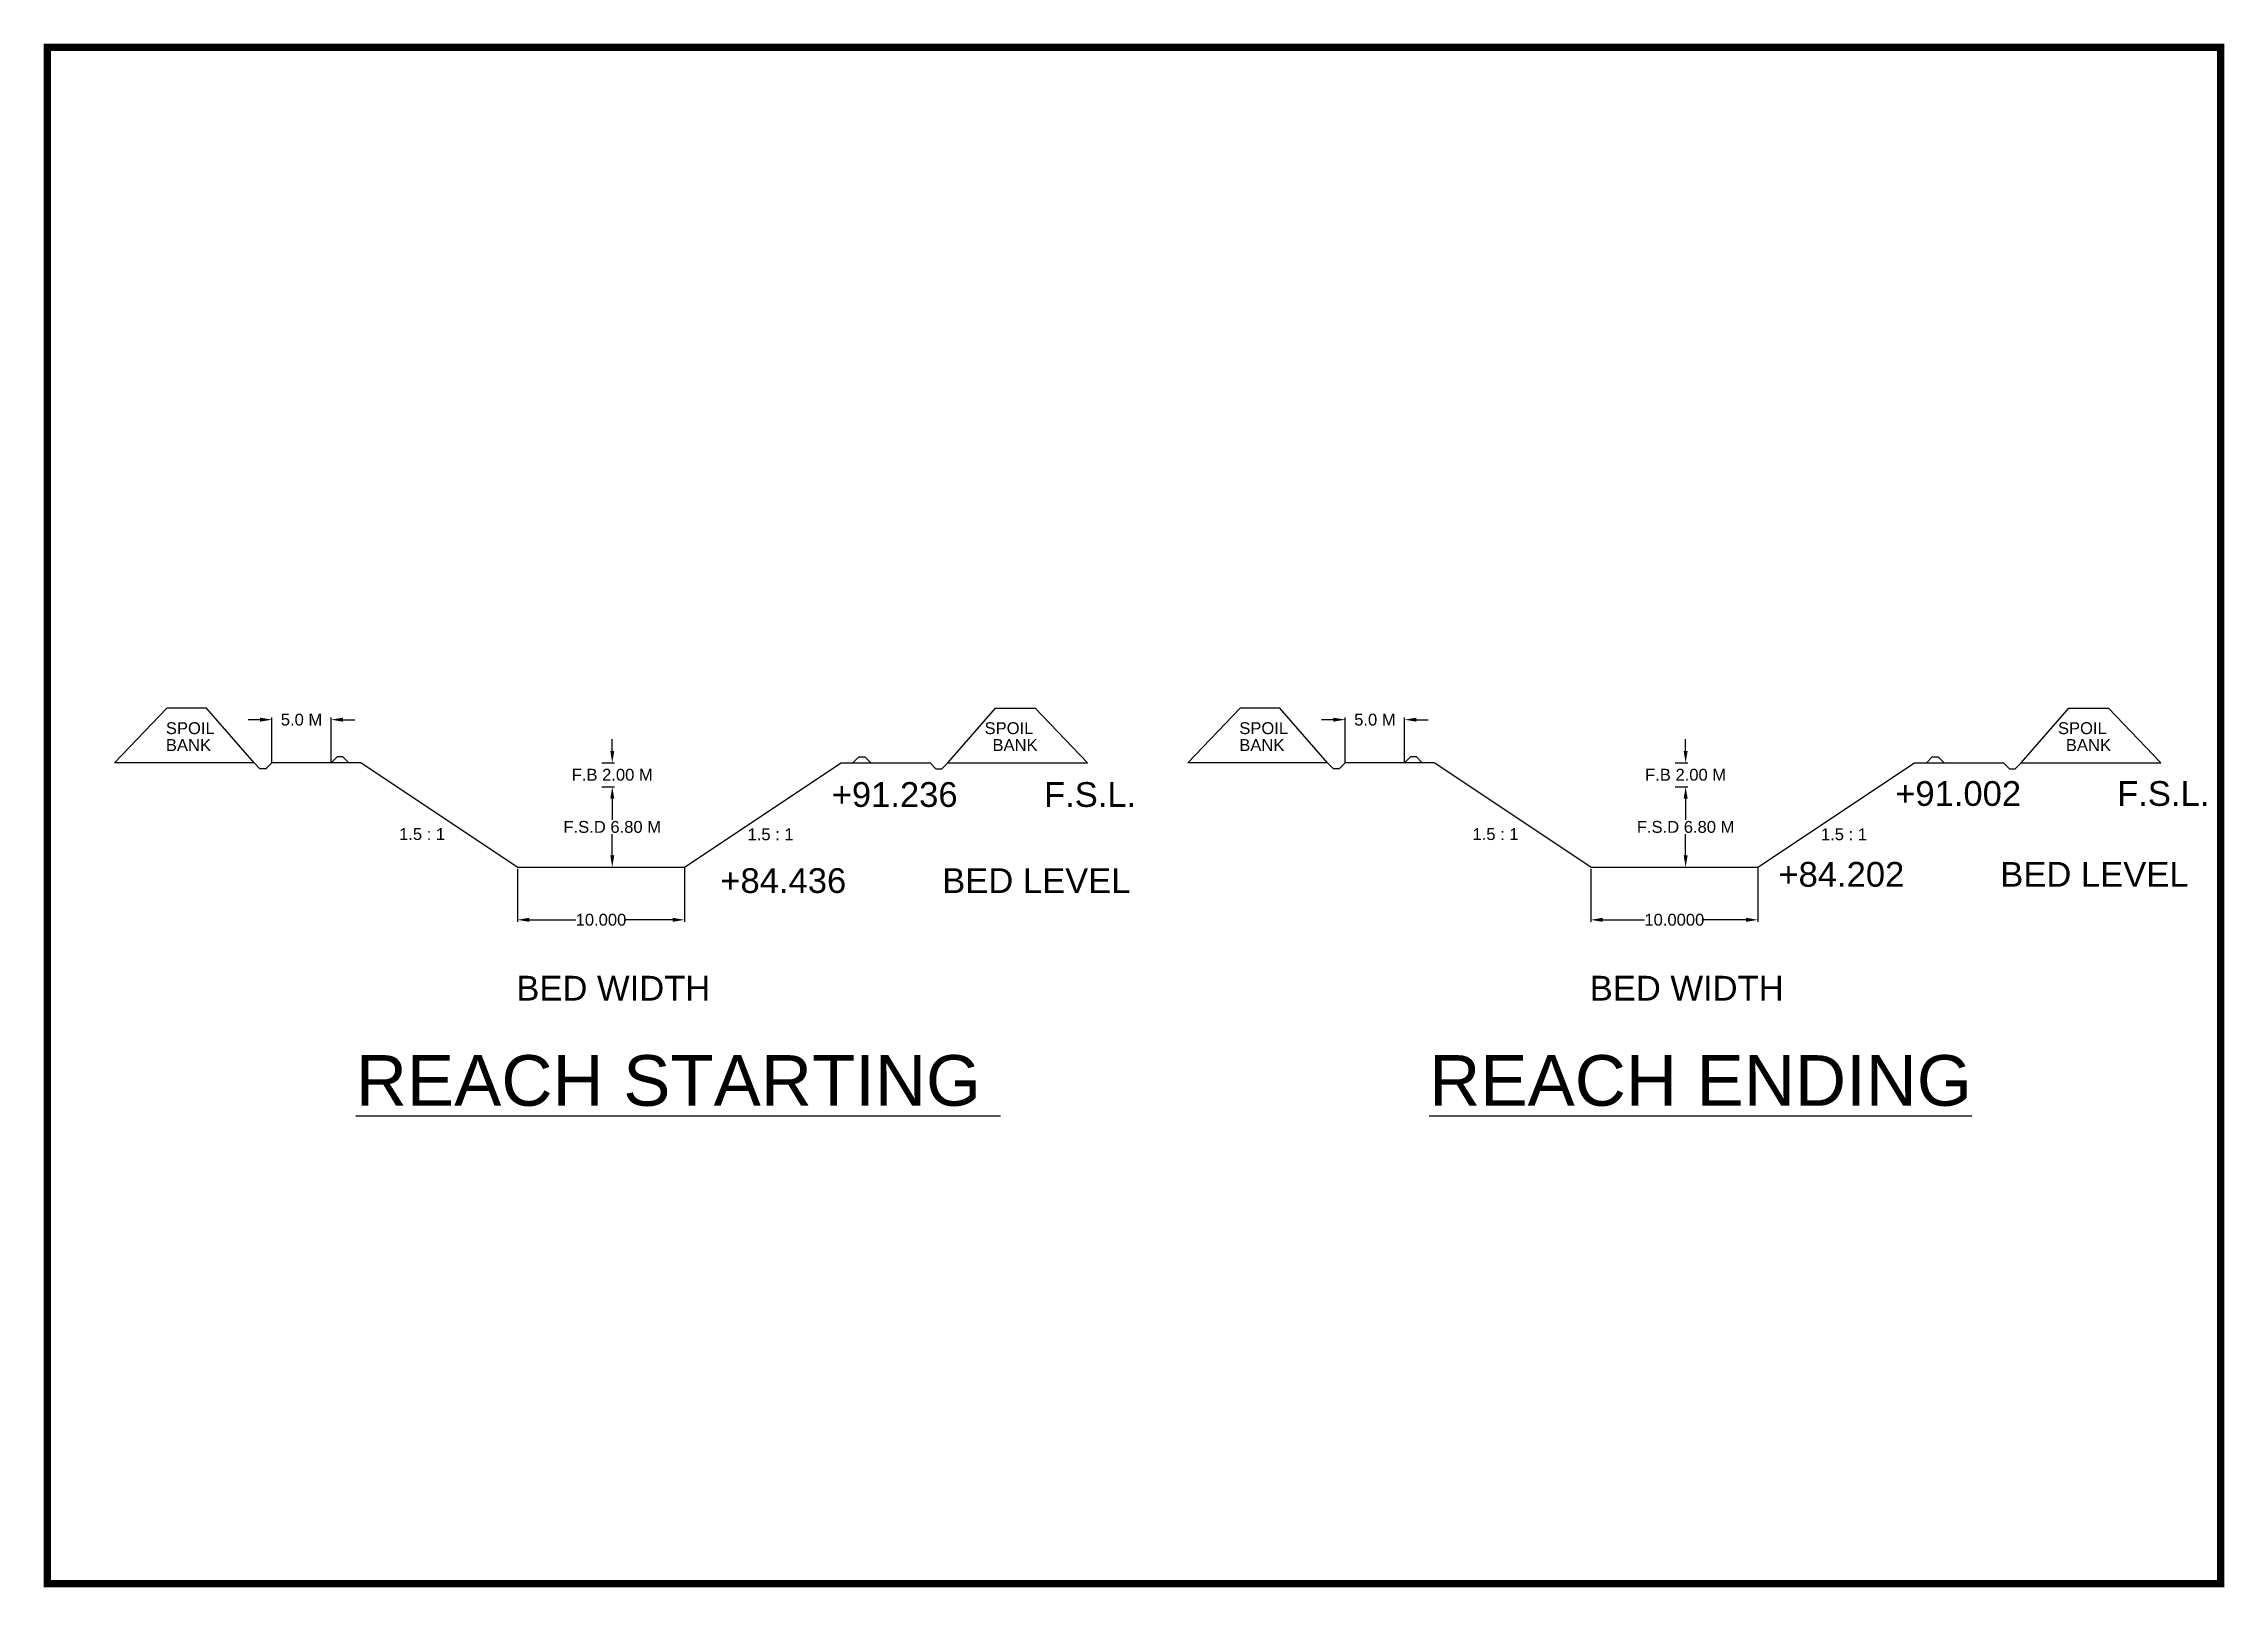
# Model space of a CAD drawing. Header units: inches. Extents: x 405 to 589, y 27 to 157.
import ezdxf

# ---------------------------------------------------------------- set-up
doc = ezdxf.new("R2010")
doc.units = ezdxf.units.IN
doc.header["$MEASUREMENT"] = 0
doc.layers.add('TEXT', color=5, linetype='Continuous')
doc.styles.get("Standard").update_dxf_attribs({"font": 'arial.ttf'})
doc.dimstyles.get("Standard").update_dxf_attribs({"dimtxt": 0.18, "dimasz": 0.18, "dimexe": 0.18, "dimexo": 0.0625, "dimgap": 0.09, "dimtad": 0, "dimtih": 1, "dimtoh": 1, "dimdec": 4, "dimzin": 0, "dimdsep": 46, "dimtxsty": 'Standard', "dimcen": 0.09, "dimadec": 0, "dimazin": 0, "dimtfac": 1, "dimtdec": 4, "dimtofl": 0, "dimtmove": 0, "dimatfit": 3, "dimfxl": 0, "dimtolj": 1, "dimtzin": 0, "dimarcsym": 0})

# ---------------------------------------------------------------- blocks, each defined once
blk = doc.blocks.new('*D11')
at = {"color": 0, "lineweight": -2}
for p, q in [((444.81, 87.82), (444.81, 83.33)), ((458.91, 87.88), (458.91, 83.33)), ((445.81, 83.51), (449.74, 83.51)), ((457.91, 83.51), (453.97, 83.51))]:
    blk.add_line(p, q, dxfattribs=at)
at = {"color": 0}
for points in [[(445.81, 83.68), (445.81, 83.34), (444.81, 83.51)], [(457.91, 83.68), (457.91, 83.34), (458.91, 83.51)]]:
    blk.add_solid(points, dxfattribs=at)
at = {"layer": 'Defpoints', "color": 0}
for p in [(444.81, 87.88), (458.91, 87.94), (458.91, 83.51)]:
    blk.add_point(p, dxfattribs=at)
at = {"color": 0, "insert": (451.86, 83.51), "char_height": 1, "attachment_point": 5}
blk.add_mtext('\\A1;10.000', dxfattribs=at)
blk = doc.blocks.new('*D15')
at = {"color": 0, "lineweight": -2}
for p, q in [((451.92, 94.74), (452.99, 94.74)), ((452.81, 93.74), (452.81, 91.95)), ((452.81, 88.94), (452.81, 90.74)), ((451.92, 87.94), (452.99, 87.94))]:
    blk.add_line(p, q, dxfattribs=at)
at = {"color": 0}
for points in [[(452.65, 93.74), (452.98, 93.74), (452.81, 94.74)], [(452.65, 88.94), (452.98, 88.94), (452.81, 87.94)]]:
    blk.add_solid(points, dxfattribs=at)
at = {"layer": 'Defpoints', "color": 0}
for p in [(451.86, 94.74), (452.81, 94.74), (451.86, 87.94)]:
    blk.add_point(p, dxfattribs=at)
at = {"color": 0, "insert": (452.81, 91.34), "char_height": 1, "attachment_point": 5}
blk.add_mtext('\\A1;F.S.D 6.80 M', dxfattribs=at)
blk = doc.blocks.new('*D12')
at = {"color": 0, "lineweight": -2}
for p, q in [((452.81, 97.74), (452.81, 98.74)), ((451.92, 96.74), (452.99, 96.74)), ((451.98, 94.74), (452.99, 94.74)), ((452.81, 93.74), (452.81, 92.74))]:
    blk.add_line(p, q, dxfattribs=at)
at = {"color": 0}
for points in [[(452.65, 97.74), (452.98, 97.74), (452.81, 96.74)], [(452.65, 93.74), (452.98, 93.74), (452.81, 94.74)]]:
    blk.add_solid(points, dxfattribs=at)
at = {"layer": 'Defpoints', "color": 0}
for p in [(451.86, 96.74), (452.81, 96.74), (451.92, 94.74)]:
    blk.add_point(p, dxfattribs=at)
at = {"color": 0, "insert": (452.81, 95.74), "char_height": 1, "attachment_point": 5}
blk.add_mtext('\\A1;F.B 2.00 M', dxfattribs=at)
blk = doc.blocks.new('*D16')
at = {"color": 0, "lineweight": -2}
for p, q in [((423.11, 100.39), (422.11, 100.39)), ((424.11, 96.81), (424.11, 100.57)), ((429.11, 96.81), (429.11, 100.57)), ((430.11, 100.39), (431.11, 100.39))]:
    blk.add_line(p, q, dxfattribs=at)
at = {"color": 0}
for points in [[(423.11, 100.56), (423.11, 100.22), (424.11, 100.39)], [(430.11, 100.56), (430.11, 100.22), (429.11, 100.39)]]:
    blk.add_solid(points, dxfattribs=at)
at = {"layer": 'Defpoints', "color": 0}
for p in [(429.11, 100.39), (424.11, 96.74), (429.11, 96.74)]:
    blk.add_point(p, dxfattribs=at)
at = {"color": 0, "insert": (426.61, 100.39), "char_height": 1, "attachment_point": 5}
blk.add_mtext('\\A1;5.0 M', dxfattribs=at)
blk = doc.blocks.new('*D13')
at = {"color": 0, "lineweight": -2}
for p, q in [((535.32, 87.82), (535.32, 83.33)), ((549.42, 87.88), (549.42, 83.33)), ((536.32, 83.51), (539.86, 83.51)), ((548.42, 83.51), (544.87, 83.51))]:
    blk.add_line(p, q, dxfattribs=at)
at = {"color": 0}
for points in [[(536.32, 83.68), (536.32, 83.34), (535.32, 83.51)], [(548.42, 83.68), (548.42, 83.34), (549.42, 83.51)]]:
    blk.add_solid(points, dxfattribs=at)
at = {"layer": 'Defpoints', "color": 0}
for p in [(535.32, 87.88), (549.42, 87.94), (549.42, 83.51)]:
    blk.add_point(p, dxfattribs=at)
at = {"color": 0, "insert": (542.37, 83.51), "char_height": 1, "attachment_point": 5}
blk.add_mtext('\\A1;10.0000', dxfattribs=at)
blk = doc.blocks.new('*D17')
at = {"color": 0, "lineweight": -2}
for p, q in [((542.43, 94.74), (543.5, 94.74)), ((543.32, 93.74), (543.32, 91.95)), ((543.32, 88.94), (543.32, 90.74)), ((542.43, 87.94), (543.5, 87.94))]:
    blk.add_line(p, q, dxfattribs=at)
at = {"color": 0}
for points in [[(543.16, 93.74), (543.49, 93.74), (543.32, 94.74)], [(543.16, 88.94), (543.49, 88.94), (543.32, 87.94)]]:
    blk.add_solid(points, dxfattribs=at)
at = {"layer": 'Defpoints', "color": 0}
for p in [(542.37, 94.74), (543.32, 94.74), (542.37, 87.94)]:
    blk.add_point(p, dxfattribs=at)
at = {"color": 0, "insert": (543.32, 91.34), "char_height": 1, "attachment_point": 5}
blk.add_mtext('\\A1;F.S.D 6.80 M', dxfattribs=at)
blk = doc.blocks.new('*D14')
at = {"color": 0, "lineweight": -2}
for p, q in [((543.32, 97.74), (543.32, 98.74)), ((542.43, 96.74), (543.5, 96.74)), ((542.49, 94.74), (543.5, 94.74)), ((543.32, 93.74), (543.32, 92.74))]:
    blk.add_line(p, q, dxfattribs=at)
at = {"color": 0}
for points in [[(543.16, 97.74), (543.49, 97.74), (543.32, 96.74)], [(543.16, 93.74), (543.49, 93.74), (543.32, 94.74)]]:
    blk.add_solid(points, dxfattribs=at)
at = {"layer": 'Defpoints', "color": 0}
for p in [(542.37, 96.74), (543.32, 96.74), (542.43, 94.74)]:
    blk.add_point(p, dxfattribs=at)
at = {"color": 0, "insert": (543.32, 95.74), "char_height": 1, "attachment_point": 5}
blk.add_mtext('\\A1;F.B 2.00 M', dxfattribs=at)
blk = doc.blocks.new('*D18')
at = {"color": 0, "lineweight": -2}
for p, q in [((513.62, 100.39), (512.62, 100.39)), ((514.62, 96.81), (514.62, 100.57)), ((519.62, 96.81), (519.62, 100.57)), ((520.62, 100.39), (521.62, 100.39))]:
    blk.add_line(p, q, dxfattribs=at)
at = {"color": 0}
for points in [[(513.62, 100.56), (513.62, 100.22), (514.62, 100.39)], [(520.62, 100.56), (520.62, 100.22), (519.62, 100.39)]]:
    blk.add_solid(points, dxfattribs=at)
at = {"layer": 'Defpoints', "color": 0}
for p in [(519.62, 100.39), (514.62, 96.74), (519.62, 96.74)]:
    blk.add_point(p, dxfattribs=at)
at = {"color": 0, "insert": (517.12, 100.39), "char_height": 1, "attachment_point": 5}
blk.add_mtext('\\A1;5.0 M', dxfattribs=at)

msp = doc.modelspace()

# ---------------------------------------------------------------- linework, layer by layer
at = {"color": 106}
for p, q in [((415.24135, 101.35483), (410.84072, 96.74487)), ((418.58985, 101.35483), (415.24135, 101.35483)), ((422.60669, 96.74487), (418.58985, 101.35483)), ((481.10669, 96.74487), (485.12353, 101.35483)), ((485.12353, 101.35483), (488.47203, 101.35483)), ((488.47203, 101.35483), (492.87265, 96.74487)), ((505.75344, 101.35483), (501.35281, 96.74487)), ((509.10194, 101.35483), (505.75344, 101.35483)), ((513.11878, 96.74487), (509.10194, 101.35483)), ((571.61878, 96.74487), (575.63562, 101.35483)), ((575.63562, 101.35483), (578.98412, 101.35483)), ((578.98412, 101.35483), (583.38474, 96.74487)), ((422.60669, 96.74487), (410.84072, 96.74487)), ((423.10669, 96.24487), (422.60669, 96.74487)), ((423.60669, 96.24487), (423.10669, 96.24487)), ((423.60669, 96.24487), (424.10669, 96.74487)), ((431.60669, 96.74487), (424.10669, 96.74487)), ((429.60669, 97.24487), (429.10669, 96.74487)), ((430.10669, 97.24487), (429.60669, 97.24487)), ((430.10669, 97.24487), (430.60669, 96.74487)), ((444.80669, 87.94487), (431.60669, 96.74487)), ((458.90669, 87.94487), (472.10669, 96.74487)), ((472.10669, 96.74487), (479.60669, 96.74487)), ((473.60669, 97.24487), (473.10669, 96.74487)), ((473.60669, 97.24487), (474.10669, 97.24487)), ((474.10669, 97.24487), (474.60669, 96.74487)), ((480.10669, 96.24487), (479.60669, 96.74487)), ((480.10669, 96.24487), (480.60669, 96.24487)), ((480.60669, 96.24487), (481.10669, 96.74487)), ((481.10669, 96.74487), (492.87265, 96.74487)), ((513.11878, 96.74487), (501.35281, 96.74487)), ((513.61878, 96.24487), (513.11878, 96.74487)), ((514.11878, 96.24487), (513.61878, 96.24487)), ((514.11878, 96.24487), (514.61878, 96.74487)), ((522.11878, 96.74487), (514.61878, 96.74487)), ((520.11878, 97.24487), (519.61878, 96.74487)), ((520.61878, 97.24487), (520.11878, 97.24487)), ((520.61878, 97.24487), (521.11878, 96.74487)), ((535.31878, 87.94487), (522.11878, 96.74487)), ((549.41878, 87.94487), (562.61878, 96.74487)), ((562.61878, 96.74487), (570.11878, 96.74487)), ((564.11878, 97.24487), (563.61878, 96.74487)), ((564.11878, 97.24487), (564.61878, 97.24487)), ((564.61878, 97.24487), (565.11878, 96.74487)), ((570.61878, 96.24487), (570.11878, 96.74487)), ((570.61878, 96.24487), (571.11878, 96.24487)), ((571.11878, 96.24487), (571.61878, 96.74487)), ((571.61878, 96.74487), (583.38474, 96.74487)), ((444.80669, 87.94487), (458.90669, 87.94487)), ((535.31878, 87.94487), (549.41878, 87.94487))]:
    msp.add_line(p, q, dxfattribs=at)
at = {"layer": 'TEXT', "lineweight": 25, "ltscale": 0.2, "const_width": 0.61707}
msp.add_lwpolyline([(405.17116, 157.10106), (588.44215, 157.10106), (588.44215, 27.51551), (405.17116, 27.51551)], close=True, dxfattribs=at)

# ---------------------------------------------------------------- texts
at = {"color": 106}
for s, p in [('SPOIL', (415.17372, 99.17321)), ('SPOIL', (484.20632, 99.17321)), ('SPOIL', (505.68581, 99.17321)), ('SPOIL', (574.71841, 99.17321)), ('BANK', (415.17372, 97.75117)), ('BANK', (484.87299, 97.75117)), ('BANK', (505.68581, 97.75117)), ('BANK', (575.38508, 97.75117)), ('1.5 : 1', (434.83502, 90.24136)), ('1.5 : 1', (464.21916, 90.22293)), ('1.5 : 1', (525.34711, 90.24136)), ('1.5 : 1', (554.73125, 90.22293))]:
    msp.add_text(s, height=1, dxfattribs=at).set_placement(p)
at = {"layer": 'TEXT', "color": 106, "lineweight": 25, "ltscale": 0.2}
for s, height, p in [('+91.236         F.S.L.', 2.0864248, (471.3174, 93.03531)), ('+91.002          F.S.L.', 2.0864248, (560.99377, 93.12065)), ('+84.202          BED LEVEL', 2.0864248, (551.14236, 86.30372)), ('+84.436          BED LEVEL', 2.0864248, (461.9238, 85.77455)), ('BED WIDTH', 2.086425, (444.726, 76.6999)), ('BED WIDTH', 2.086425, (535.23809, 76.6999)), ('%%UREACH STARTING ', 4.2719994, (431.19104, 67.82504)), ('%%UREACH ENDING', 4.2719994, (521.70313, 67.82504))]:
    msp.add_text(s, height=height, dxfattribs=at).set_placement(p)

# ---------------------------------------------------------------- dimensions: what is measured, and where the dimension line sits
at = {"color": 106}
for base, p1, p2, text, picture, middle in [((429.10669, 100.38955), (424.10669, 96.74487), (429.10669, 96.74487), '5.0 M', '*D16', (426.60669, 100.38955)), ((519.61878, 100.38955), (514.61878, 96.74487), (519.61878, 96.74487), '5.0 M', '*D18', (517.11878, 100.38955)), ((458.90669, 83.51164), (444.80669, 87.88237), (458.90669, 87.94487), '10.000', '*D11', (451.85669, 83.51164)), ((549.41878, 83.51164), (535.31878, 87.88237), (549.41878, 87.94487), '10.0000', '*D13', (542.36878, 83.51164))]:
    dim = msp.add_linear_dim(base=base, p1=p1, p2=p2, text=text, dimstyle='Standard', override={"dimtxt": 1, "dimasz": 1}, dxfattribs=at)
    dim.commit()
    dim.dimension.update_dxf_attribs({"geometry": picture, "text_midpoint": middle})
for base, p1, p2, text, picture, middle in [((452.81277, 96.74487), (451.91919, 94.74487), (451.85669, 96.74487), 'F.B 2.00 M', '*D12', (452.81277, 95.74487)), ((543.32486, 96.74487), (542.43128, 94.74487), (542.36878, 96.74487), 'F.B 2.00 M', '*D14', (543.32486, 95.74487)), ((452.81277, 94.74487), (451.85669, 87.94487), (451.85669, 94.74487), 'F.S.D 6.80 M', '*D15', (452.81277, 91.34487)), ((543.32486, 94.74487), (542.36878, 87.94487), (542.36878, 94.74487), 'F.S.D 6.80 M', '*D17', (543.32486, 91.34487))]:
    dim = msp.add_linear_dim(base=base, p1=p1, p2=p2, angle=90, text=text, dimstyle='Standard', override={"dimtxt": 1, "dimasz": 1}, dxfattribs=at)
    dim.commit()
    dim.dimension.update_dxf_attribs({"geometry": picture, "text_midpoint": middle})

doc.saveas('drawing.dxf')
